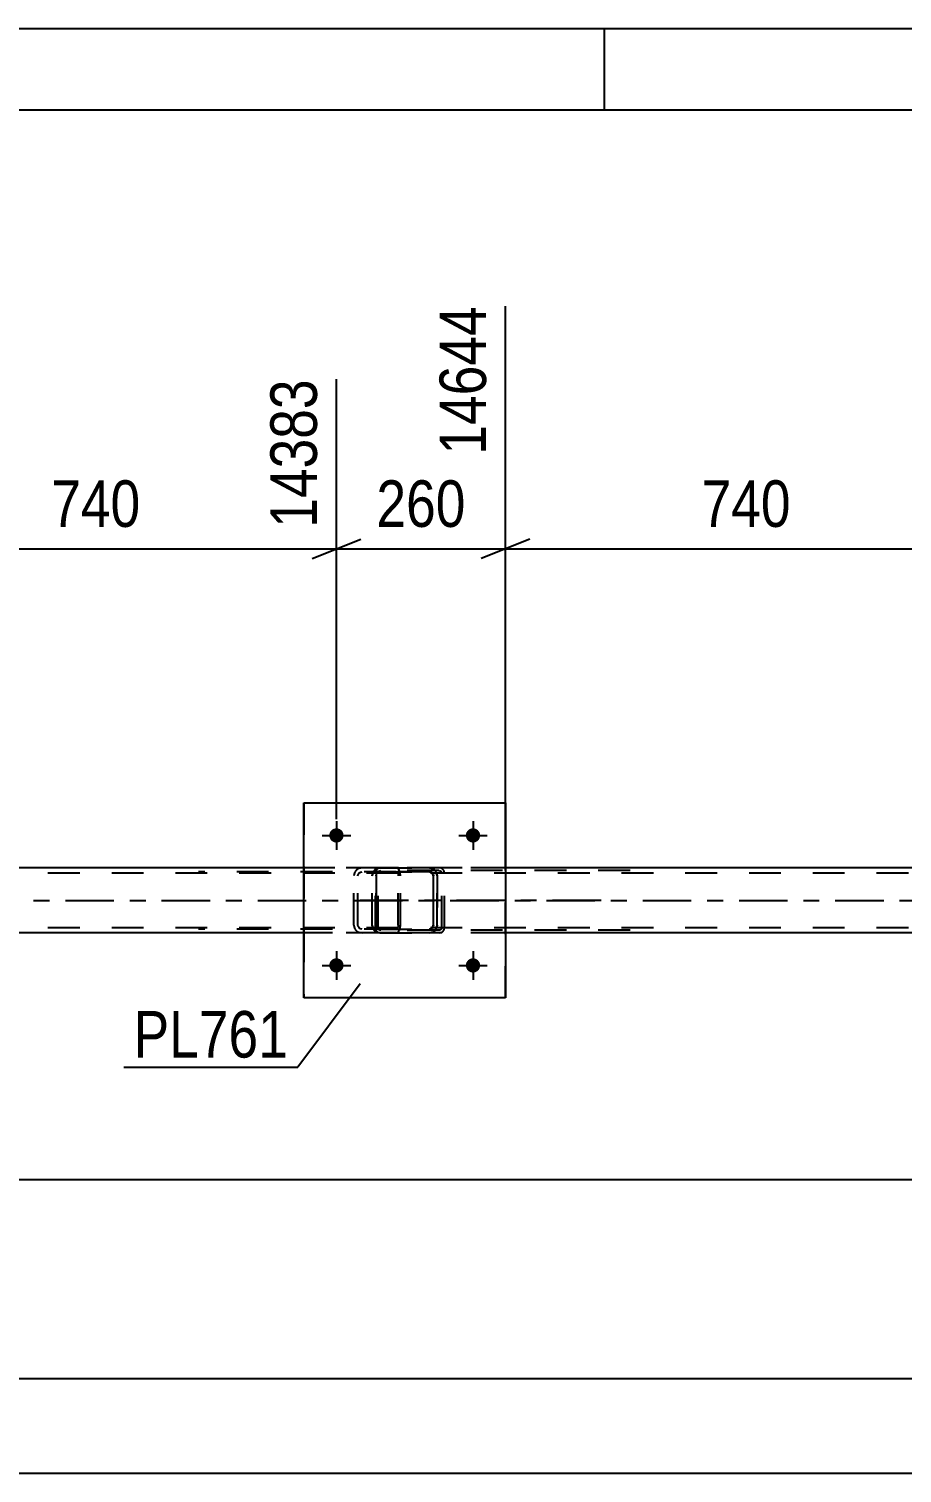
# Model space of a CAD drawing. Header units: millimetres. Extents: x 0 to 841, y 0 to 594.
# Drawn here: x 595.6 to 649.3, y 505.1 to 594 of the extents above; entities that cross this region are included whole.
import ezdxf

# ---------------------------------------------------------------- set-up
doc = ezdxf.new("R2010")
doc.units = ezdxf.units.MM
doc.linetypes.add('DXK_LINE_DOT2', pattern=[3.9198, 1.9599, -1.9599])
doc.linetypes.add('DXK_LINE_DOT3', pattern=[5.9187, 2.979, -0.9799, 0.9799, -0.9799])
doc.styles.add('Arial Narrow', font='ARIALN.TTF', dxfattribs={"height": 0.2})

# ---------------------------------------------------------------- blocks, each defined once
blk = doc.blocks.new('Unknown-318889158-1133')
at = {"color": 5, "linetype": 'Continuous'}
for p, q in [((841, 594), (0, 594)), ((631, 589), (631, 594)), ((836, 589), (5, 589))]:
    blk.add_line(p, q, dxfattribs=at)
blk = doc.blocks.new('Part-318889158-5245 - 5006')
at = {"color": 7, "linetype": 'DXK_LINE_DOT2'}
for p, q in [((617.004, 542.324), (617.188, 542.36)), ((617.192, 542.359), (617.008, 542.323)), ((617.192, 542.359), (617.188, 542.36)), ((617.188, 542.36), (620.228, 542.36)), ((617.192, 542.359), (620.232, 542.359)), ((620.228, 542.36), (620.232, 542.359)), ((620.228, 542.36), (620.411, 542.324)), ((620.416, 542.323), (620.232, 542.359)), ((616.708, 541.88), (616.744, 542.064)), ((616.708, 541.88), (616.712, 541.879)), ((616.708, 538.84), (616.708, 541.88)), ((616.749, 542.063), (616.712, 541.879)), ((616.712, 538.839), (616.712, 541.879)), ((616.966, 541.972), (616.948, 541.88)), ((616.952, 541.879), (616.948, 541.88)), ((616.948, 541.88), (616.948, 538.84)), ((616.952, 541.879), (616.97, 541.971)), ((616.952, 538.839), (616.952, 541.879)), ((617.018, 542.05), (616.966, 541.972)), ((616.97, 541.971), (617.022, 542.049)), ((617.096, 542.102), (617.018, 542.05)), ((617.022, 542.049), (617.1, 542.101)), ((617.188, 542.12), (617.096, 542.102)), ((617.1, 542.101), (617.192, 542.119)), ((617.188, 542.12), (617.192, 542.119)), ((620.228, 542.12), (617.188, 542.12)), ((617.192, 542.119), (620.232, 542.119)), ((620.232, 542.119), (620.228, 542.12)), ((620.319, 542.102), (620.228, 542.12)), ((620.232, 542.119), (620.324, 542.101)), ((620.319, 542.102), (620.324, 542.101)), ((620.397, 542.05), (620.319, 542.102)), ((620.324, 542.101), (620.402, 542.049)), ((620.449, 541.972), (620.397, 542.05)), ((620.402, 542.049), (620.454, 541.971)), ((620.468, 541.88), (620.449, 541.972)), ((620.454, 541.971), (620.472, 541.879)), ((620.472, 541.879), (620.468, 541.88)), ((620.468, 541.88), (620.468, 538.84)), ((620.472, 538.839), (620.472, 541.879)), ((620.671, 542.064), (620.708, 541.88)), ((620.712, 541.879), (620.676, 542.063)), ((620.712, 541.879), (620.708, 541.88)), ((620.708, 541.88), (620.708, 538.84)), ((620.712, 538.839), (620.712, 541.879)), ((616.712, 538.839), (616.708, 538.84)), ((616.744, 538.656), (616.708, 538.84)), ((616.712, 538.839), (616.749, 538.655)), ((616.948, 538.84), (616.952, 538.839)), ((616.948, 538.84), (616.966, 538.748)), ((616.97, 538.747), (616.952, 538.839)), ((616.966, 538.748), (617.018, 538.67)), ((617.022, 538.669), (616.97, 538.747)), ((617.018, 538.67), (617.096, 538.618)), ((617.1, 538.617), (617.022, 538.669)), ((620.319, 538.618), (620.397, 538.67)), ((620.402, 538.669), (620.324, 538.617)), ((620.397, 538.67), (620.449, 538.748)), ((620.454, 538.747), (620.402, 538.669)), ((620.449, 538.748), (620.468, 538.84)), ((620.472, 538.839), (620.454, 538.747)), ((620.468, 538.84), (620.472, 538.839)), ((620.708, 538.84), (620.671, 538.656)), ((620.676, 538.655), (620.712, 538.839)), ((620.708, 538.84), (620.712, 538.839)), ((617.004, 538.397), (617.008, 538.396)), ((617.188, 538.36), (617.004, 538.397)), ((617.008, 538.396), (617.192, 538.359)), ((617.096, 538.618), (617.188, 538.6)), ((617.192, 538.599), (617.1, 538.617)), ((617.192, 538.599), (617.188, 538.6)), ((617.188, 538.6), (620.228, 538.6)), ((617.192, 538.359), (617.188, 538.36)), ((617.188, 538.36), (620.228, 538.36)), ((617.192, 538.599), (620.232, 538.599)), ((617.192, 538.359), (620.232, 538.359)), ((620.228, 538.6), (620.319, 538.618)), ((620.228, 538.6), (620.232, 538.599)), ((620.411, 538.397), (620.228, 538.36)), ((620.228, 538.36), (620.232, 538.359)), ((620.324, 538.617), (620.232, 538.599)), ((620.232, 538.359), (620.416, 538.396))]:
    blk.add_line(p, q, dxfattribs=at)
at = {"color": 7, "linetype": 'DXK_LINE_DOT3'}
blk.add_line((618.715, 540.358), (618.704, 540.361), dxfattribs=at)
at = {"color": 7, "linetype": 'DXK_LINE_DOT2'}
for centre, start, end in [((617.188, 541.88), 112.5, 157.5), ((617.192, 541.879), 112.5, 157.5), ((620.228, 541.88), 22.49999, 67.49999), ((620.232, 541.879), 22.49999, 67.49999), ((617.188, 538.84), 202.49999, 247.49999), ((617.192, 538.839), 202.49999, 247.49999), ((620.228, 538.84), 292.5, 337.5), ((620.232, 538.839), 292.5, 337.5)]:
    blk.add_arc(centre, 0.48, start, end, dxfattribs=at)
blk = doc.blocks.new('Part-318889158-5009 - 5006')
at = {"color": 7, "linetype": 'DXK_LINE_DOT2'}
for p, q in [((617.245, 542.36), (617.115, 542.336)), ((632.574, 542.36), (617.245, 542.36)), ((620.951, 542.336), (620.821, 542.36)), ((616.931, 542.163), (616.905, 542.04)), ((616.905, 538.68), (616.905, 542.04)), ((617.075, 542.04), (617.088, 542.101)), ((617.075, 538.68), (617.075, 542.04)), ((617.088, 542.101), (617.125, 542.153)), ((617.125, 542.153), (617.18, 542.188)), ((617.18, 542.188), (617.245, 542.2)), ((632.574, 542.2), (617.245, 542.2)), ((620.821, 542.2), (620.886, 542.188)), ((620.886, 542.188), (620.941, 542.153)), ((620.941, 542.153), (620.978, 542.101)), ((620.978, 542.101), (620.991, 542.04)), ((620.991, 538.68), (620.991, 542.04)), ((621.162, 542.04), (621.136, 542.163)), ((621.162, 538.68), (621.162, 542.04)), ((616.905, 538.68), (616.931, 538.558)), ((617.088, 538.619), (617.075, 538.68)), ((620.991, 538.68), (620.978, 538.619)), ((621.136, 538.558), (621.162, 538.68)), ((617.125, 538.567), (617.088, 538.619)), ((617.115, 538.385), (617.245, 538.36)), ((617.18, 538.532), (617.125, 538.567)), ((617.245, 538.52), (617.18, 538.532)), ((632.574, 538.52), (617.245, 538.52)), ((632.574, 538.36), (617.245, 538.36)), ((620.886, 538.532), (620.821, 538.52)), ((620.821, 538.36), (620.951, 538.385)), ((620.941, 538.567), (620.886, 538.532)), ((620.978, 538.619), (620.941, 538.567))]:
    blk.add_line(p, q, dxfattribs=at)
at = {"color": 7, "linetype": 'DXK_LINE_DOT3'}
blk.add_line((630.786, 540.36), (615.613, 540.36), dxfattribs=at)
at = {"color": 7, "linetype": 'DXK_LINE_DOT2'}
for centre, start, end in [((617.232, 542.026), 110.75832, 155.68004), ((620.834, 542.026), 24.31996, 69.24168), ((617.232, 538.694), 204.31996, 249.24168), ((620.834, 538.694), 290.75832, 335.68004)]:
    blk.add_arc(centre, 0.331, start, end, dxfattribs=at)
blk = doc.blocks.new('Bolt-318889158-5171 - 5006')
at = {"linetype": 'Continuous'}
for points in [[(614.072, 544.36), (614.082, 544.451), (614.11, 544.539), (614.156, 544.619), (614.218, 544.687), (614.292, 544.741), (614.376, 544.778), (614.466, 544.797), (614.558, 544.797), (614.648, 544.778), (614.732, 544.741), (614.807, 544.687), (614.868, 544.619), (614.914, 544.539), (614.943, 544.451), (614.952, 544.36), (614.943, 544.268), (614.914, 544.181), (614.868, 544.101), (614.807, 544.033), (614.732, 543.979), (614.648, 543.941), (614.558, 543.922), (614.466, 543.922), (614.376, 543.941), (614.292, 543.979), (614.218, 544.033), (614.156, 544.101), (614.11, 544.181), (614.082, 544.268)], [(622.472, 544.36), (622.482, 544.451), (622.51, 544.539), (622.556, 544.619), (622.618, 544.687), (622.692, 544.741), (622.776, 544.778), (622.866, 544.797), (622.958, 544.797), (623.048, 544.778), (623.132, 544.741), (623.207, 544.687), (623.268, 544.619), (623.314, 544.539), (623.343, 544.451), (623.352, 544.36), (623.343, 544.268), (623.314, 544.181), (623.268, 544.101), (623.207, 544.033), (623.132, 543.979), (623.048, 543.941), (622.958, 543.922), (622.866, 543.922), (622.776, 543.941), (622.692, 543.979), (622.618, 544.033), (622.556, 544.101), (622.51, 544.181), (622.482, 544.268)]]:
    blk.add_hatch(color=1, dxfattribs=at).paths.add_polyline_path(points)
at = {"color": 1, "linetype": 'Continuous'}
for p, q in [((614.512, 545.24), (614.512, 543.48)), ((622.912, 545.24), (622.912, 543.48)), ((613.632, 544.36), (615.392, 544.36)), ((622.032, 544.36), (623.792, 544.36))]:
    blk.add_line(p, q, dxfattribs=at)
blk = doc.blocks.new('Part-318889158-5036 - 5006')
at = {"color": 7, "linetype": 'DXK_LINE_DOT2'}
for p, q in [((618.181, 542.36), (606.024, 542.36)), ((616.09, 542.36), (615.897, 542.324)), ((616.905, 542.12), (616.905, 542.36)), ((618.285, 542.324), (618.181, 542.36)), ((618.373, 542.22), (618.285, 542.324)), ((618.431, 542.064), (618.373, 542.22)), ((618.181, 542.12), (606.024, 542.12)), ((615.625, 542.064), (615.587, 541.88)), ((615.587, 538.84), (615.587, 541.88)), ((615.838, 541.88), (615.858, 541.972)), ((615.838, 538.84), (615.838, 541.88)), ((615.858, 541.972), (615.912, 542.05)), ((615.912, 542.05), (615.994, 542.102)), ((615.994, 542.102), (616.09, 542.12)), ((618.181, 542.12), (618.233, 542.102)), ((618.233, 542.102), (618.277, 542.05)), ((618.277, 542.05), (618.306, 541.972)), ((618.306, 541.972), (618.317, 541.88)), ((618.317, 538.84), (618.317, 541.88)), ((618.452, 541.88), (618.431, 542.064)), ((618.452, 538.84), (618.452, 541.88)), ((615.587, 538.84), (615.625, 538.656)), ((615.858, 538.748), (615.838, 538.84)), ((615.912, 538.67), (615.858, 538.748)), ((615.994, 538.618), (615.912, 538.67)), ((618.277, 538.67), (618.233, 538.618)), ((618.306, 538.748), (618.277, 538.67)), ((618.317, 538.84), (618.306, 538.748)), ((618.431, 538.656), (618.452, 538.84)), ((618.181, 538.6), (606.024, 538.6)), ((618.181, 538.36), (606.024, 538.36)), ((615.897, 538.397), (616.09, 538.36)), ((616.09, 538.6), (615.994, 538.618)), ((616.905, 538.36), (616.905, 538.6)), ((618.233, 538.618), (618.181, 538.6)), ((618.181, 538.36), (618.285, 538.397)), ((618.285, 538.397), (618.373, 538.501)), ((618.373, 538.501), (618.385, 538.532)), ((618.385, 538.532), (618.431, 538.656))]:
    blk.add_line(p, q, dxfattribs=at)
for centre, start, end in [((616.075, 541.865), 111.1941, 156.15059), ((616.075, 538.855), 203.84941, 248.8059)]:
    blk.add_arc(centre, 0.492, start, end, dxfattribs=at)
blk = doc.blocks.new('Part-318889158-5053 - 5006')
at = {"color": 7, "linetype": 'DXK_LINE_DOT2'}
for p, q in [((759.444, 542.36), (92.515, 542.36)), ((624.912, 542.36), (612.512, 542.36)), ((759.444, 542.04), (82.915, 542.04)), ((759.444, 538.68), (82.915, 538.68)), ((624.912, 538.36), (612.512, 538.36))]:
    blk.add_line(p, q, dxfattribs=at)
at = {"color": 2, "linetype": 'Continuous'}
for p, q in [((612.512, 542.36), (584.913, 542.36)), ((652.507, 542.36), (624.912, 542.36)), ((612.512, 538.36), (584.913, 538.36)), ((652.507, 538.36), (624.912, 538.36))]:
    blk.add_line(p, q, dxfattribs=at)
at = {"color": 7, "linetype": 'DXK_LINE_DOT3'}
blk.add_line((82.915, 540.36), (759.444, 540.36), dxfattribs=at)
blk = doc.blocks.new('Bolt-318889158-5172 - 5006')
at = {"linetype": 'Continuous'}
for points in [[(614.072, 536.36), (614.082, 536.451), (614.11, 536.539), (614.156, 536.619), (614.218, 536.687), (614.292, 536.741), (614.376, 536.778), (614.466, 536.797), (614.558, 536.797), (614.648, 536.778), (614.732, 536.741), (614.807, 536.687), (614.868, 536.619), (614.914, 536.539), (614.943, 536.451), (614.952, 536.36), (614.943, 536.268), (614.914, 536.181), (614.868, 536.101), (614.807, 536.033), (614.732, 535.979), (614.648, 535.941), (614.558, 535.922), (614.466, 535.922), (614.376, 535.941), (614.292, 535.979), (614.218, 536.033), (614.156, 536.101), (614.11, 536.181), (614.082, 536.268)], [(622.472, 536.36), (622.482, 536.451), (622.51, 536.539), (622.556, 536.619), (622.618, 536.687), (622.692, 536.741), (622.776, 536.778), (622.866, 536.797), (622.958, 536.797), (623.048, 536.778), (623.132, 536.741), (623.207, 536.687), (623.268, 536.619), (623.314, 536.539), (623.343, 536.451), (623.352, 536.36), (623.343, 536.268), (623.314, 536.181), (623.268, 536.101), (623.207, 536.033), (623.132, 535.979), (623.048, 535.941), (622.958, 535.922), (622.866, 535.922), (622.776, 535.941), (622.692, 535.979), (622.618, 536.033), (622.556, 536.101), (622.51, 536.181), (622.482, 536.268)]]:
    blk.add_hatch(color=1, dxfattribs=at).paths.add_polyline_path(points)
at = {"color": 1, "linetype": 'Continuous'}
for p, q in [((614.512, 537.24), (614.512, 535.48)), ((622.912, 537.24), (622.912, 535.48)), ((613.632, 536.36), (615.392, 536.36)), ((622.032, 536.36), (623.792, 536.36))]:
    blk.add_line(p, q, dxfattribs=at)
blk = doc.blocks.new('Part-318889158-5244 - 5006')
at = {"color": 2, "linetype": 'Continuous'}
for p, q in [((612.512, 534.359), (612.512, 546.359)), ((612.512, 546.359), (612.512, 546.359)), ((612.512, 546.359), (624.912, 546.359)), ((624.912, 546.359), (624.912, 534.359)), ((612.512, 534.359), (612.512, 534.359)), ((624.912, 534.359), (612.512, 534.359))]:
    blk.add_line(p, q, dxfattribs=at)
at = {"color": 7, "linetype": 'DXK_LINE_DOT2'}
for p, q in [((612.512, 546.359), (612.512, 534.359)), ((612.512, 546.359), (612.512, 546.359)), ((624.912, 534.359), (624.912, 546.359)), ((612.512, 534.359), (612.512, 534.359))]:
    blk.add_line(p, q, dxfattribs=at)
blk = doc.blocks.new('StraightDimension-318889158-18010 - 5006')
at = {"color": 7, "linetype": 'Continuous'}
for p, q in [((584.913, 543.36), (584.913, 576.94)), ((614.512, 545.36), (614.512, 572.44)), ((586.413, 562.6), (583.413, 561.4)), ((584.913, 562), (614.512, 562)), ((613.012, 561.4), (616.012, 562.6))]:
    blk.add_line(p, q, dxfattribs=at)
at = {"color": 0}
blk.add_wipeout([(603.055, 562.75), (603.055, 566.95), (596.37, 566.95), (596.37, 562.75)], dxfattribs=at)
at = {"color": 3, "style": 'Arial Narrow'}
blk.add_text('740', height=2.8633, dxfattribs=at).set_placement((596.97, 563.35))
at = {"color": 0, "linetype": 'Continuous'}
blk.add_wipeout([(613.912, 573.04), (609.712, 573.04), (609.712, 562.7), (613.912, 562.7)], dxfattribs=at)
at = {"color": 3, "linetype": 'Continuous', "style": 'Arial Narrow'}
blk.add_text('14383', height=2.8633, rotation=90.00021, dxfattribs=at).set_placement((613.312, 563.3))
blk = doc.blocks.new('StraightDimension-318889158-18008 - 5006')
at = {"color": 7, "linetype": 'Continuous'}
for p, q in [((624.916, 543.36), (624.916, 576.94)), ((654.507, 545.36), (654.507, 572.44)), ((626.416, 562.6), (623.416, 561.4)), ((624.916, 562), (654.507, 562)), ((653.007, 561.4), (656.007, 562.6))]:
    blk.add_line(p, q, dxfattribs=at)
at = {"color": 0}
blk.add_wipeout([(643.053, 562.75), (643.053, 566.95), (636.369, 566.95), (636.369, 562.75)], dxfattribs=at)
at = {"color": 3, "style": 'Arial Narrow'}
blk.add_text('740', height=2.8633, dxfattribs=at).set_placement((636.969, 563.35))
at = {"color": 0, "linetype": 'Continuous'}
blk.add_wipeout([(653.907, 573.04), (649.707, 573.04), (649.707, 562.7), (653.907, 562.7)], dxfattribs=at)
at = {"color": 3, "linetype": 'Continuous', "style": 'Arial Narrow'}
blk.add_text('15383', height=2.8633, rotation=90.00021, dxfattribs=at).set_placement((653.307, 563.3))
blk = doc.blocks.new('StraightDimension-318889158-18009 - 5006')
at = {"color": 7, "linetype": 'Continuous'}
for p, q in [((624.916, 543.36), (624.916, 576.94)), ((614.512, 545.36), (614.512, 572.44)), ((613.012, 561.4), (616.012, 562.6)), ((614.512, 562), (624.916, 562)), ((626.416, 562.6), (623.416, 561.4))]:
    blk.add_line(p, q, dxfattribs=at)
at = {"color": 0}
blk.add_wipeout([(623.056, 562.75), (623.056, 566.95), (616.372, 566.95), (616.372, 562.75)], dxfattribs=at)
at = {"color": 3, "style": 'Arial Narrow'}
blk.add_text('260', height=2.8633, dxfattribs=at).set_placement((616.972, 563.35))
at = {"color": 0, "linetype": 'Continuous'}
blk.add_wipeout([(624.316, 577.54), (620.116, 577.54), (620.116, 567.2), (624.316, 567.2)], dxfattribs=at)
at = {"color": 3, "linetype": 'Continuous', "style": 'Arial Narrow'}
blk.add_text('14644', height=2.8633, rotation=90.00021, dxfattribs=at).set_placement((623.716, 567.8))
blk = doc.blocks.new('StraightDimension-318889158-6023 - 5006')
at = {"color": 7, "linetype": 'Continuous'}
blk.add_line((46.842, 505.113), (760.084, 505.113), dxfattribs=at)
blk = doc.blocks.new('StraightDimension-318889158-6071 - 5006')
at = {"color": 7, "linetype": 'Continuous'}
blk.add_line((47.482, 523.189), (704.378, 523.189), dxfattribs=at)
blk = doc.blocks.new('StraightDimension-318889158-11034 - 5006')
at = {"color": 7, "linetype": 'Continuous'}
blk.add_line((47.482, 510.94), (759.444, 510.94), dxfattribs=at)
blk = doc.blocks.new('Mark-318889158-5240 - 5006')
at = {"color": 30, "linetype": 'Continuous'}
for p in [(615.966, 535.232), (601.437, 530.089)]:
    blk.add_line(p, (612.141, 530.089), dxfattribs=at)
at = {"color": 0}
blk.add_wipeout([(611.541, 530.689), (611.541, 533.689), (602.037, 533.689), (602.037, 530.689)], dxfattribs=at)
blk.add_wipeout([(611.541, 530.689), (611.541, 533.689), (602.037, 533.689), (602.037, 530.689)], dxfattribs=at)
at = {"color": 3, "style": 'Arial Narrow'}
blk.add_text('PL761', height=2.8633, dxfattribs=at).set_placement((602.037, 530.689))

msp = doc.modelspace()

# ---------------------------------------------------------------- block references
for name in ['Unknown-318889158-1133', 'Part-318889158-5244 - 5006', 'Bolt-318889158-5171 - 5006', 'Part-318889158-5053 - 5006', 'Part-318889158-5036 - 5006', 'Part-318889158-5009 - 5006', 'Part-318889158-5245 - 5006', 'Bolt-318889158-5172 - 5006']:
    msp.add_blockref(name, (0, 0))

# ---------------------------------------------------------------- next in the draw order: block references
for name in ['StraightDimension-318889158-18010 - 5006', 'StraightDimension-318889158-18008 - 5006', 'StraightDimension-318889158-6023 - 5006']:
    msp.add_blockref(name, (0, 0))

# ---------------------------------------------------------------- next in the draw order: block references
for name in ['StraightDimension-318889158-18009 - 5006', 'StraightDimension-318889158-6071 - 5006']:
    msp.add_blockref(name, (0, 0))

# ---------------------------------------------------------------- next in the draw order: block references
msp.add_blockref('StraightDimension-318889158-11034 - 5006', (0, 0))

# ---------------------------------------------------------------- next in the draw order: block references
msp.add_blockref('Mark-318889158-5240 - 5006', (0, 0))

doc.saveas('drawing.dxf')
